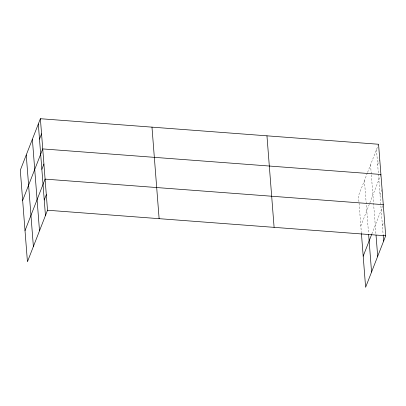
<?xml version="1.0" encoding="UTF-8"?>
<svg xmlns="http://www.w3.org/2000/svg" width="406" height="406" viewBox="0 0 406 406"><rect width="100%" height="100%" fill="white"/><g stroke="black" fill="none" stroke-linecap="round" stroke-linejoin="round"><path stroke-width="0.3" stroke-dasharray="2.03 1.52" d="M367.374 172.951L358.483 195.763L361.376 232.887M367.603 172.367L378.559 144.257M377.671 164.658L379.508 159.949M360.838 225.964L380.686 175.052M380.026 194.86L382.097 189.561M371.86 233.937L383.041 205.253M382.422 225.523L383.568 222.579M376.494 149.56L378.362 173.469M378.407 174.098L383.147 234.856M370.551 164.806L371.287 174.245M371.338 174.874L375.992 234.546M364.426 180.518L368.546 233.369"/><path stroke-width="0.61" d="M40.382 118.714L20.3 170.215L27.441 261.743L47.517 210.237L40.382 118.714L378.559 144.257L385.7 235.784L365.618 287.286L361.426 233.516M39.494 139.116L41.559 133.813M22.655 200.422L42.737 148.916L380.919 174.463M41.848 169.317L43.914 164.019M25.01 230.623L45.091 179.117L383.274 204.665M44.239 199.975L46.304 194.677M363.192 256.171L371.632 234.521M47.517 210.237L385.7 235.784M383.198 235.48L383.634 241.083M376.037 235.17L377.687 256.328M368.648 234.627L371.566 272.04M266.96 135.827L274.101 227.35M151.981 127.144L159.122 218.667M38.316 124.013L45.452 215.535M32.368 139.258L39.509 230.786M26.243 154.97L33.383 246.493"/></g></svg>
